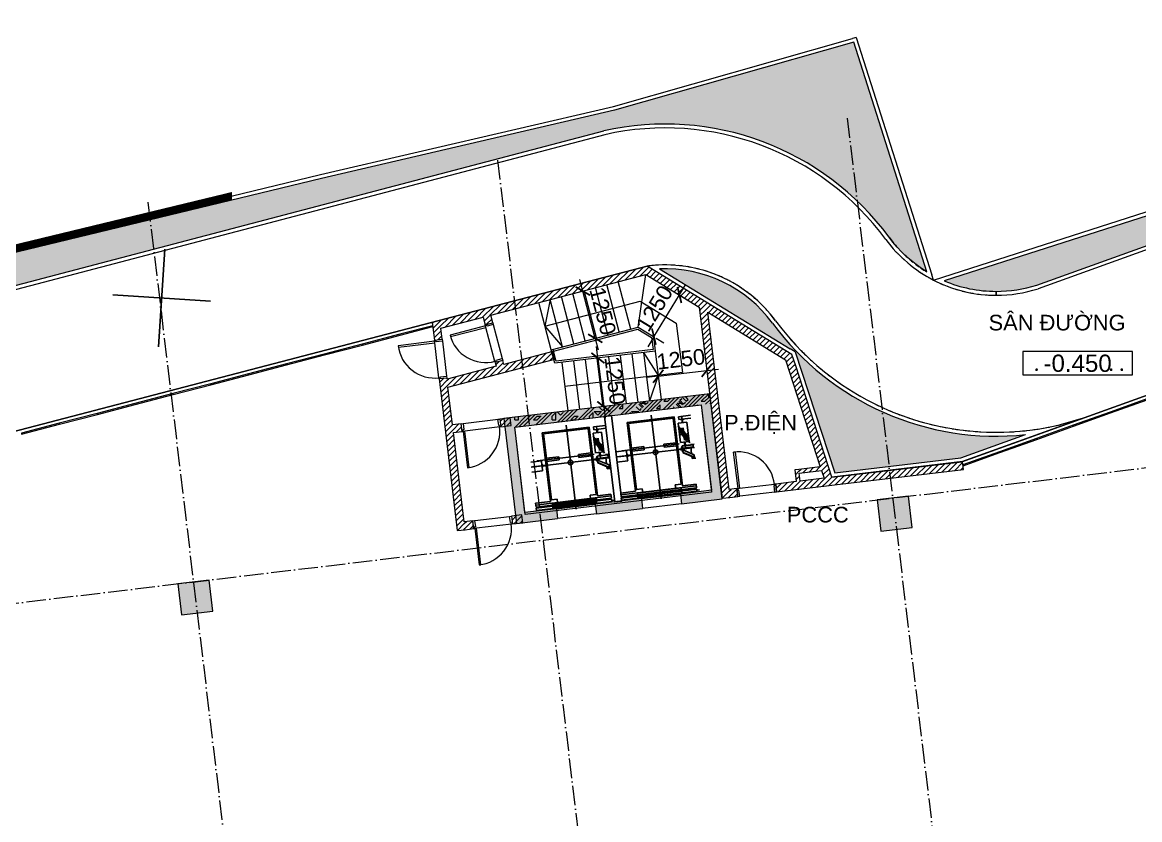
# Model space of a CAD drawing. Header units: millimetres. Extents: x -55734 to 110735, y -16086 to 119028.
# Drawn here: x 53992 to 82547, y 23217 to 43590 of the extents above; entities that cross this region are included whole.
import ezdxf
from ezdxf.enums import TextEntityAlignment as Align
from ezdxf.xclip import XClip

# ---------------------------------------------------------------- set-up
doc = ezdxf.new("R2010")
doc.units = ezdxf.units.MM
doc.header["$XCLIPFRAME"] = 0
doc.linetypes.add('20180221 BF$0$DASHDOT', pattern=[1, 0.5, -0.25, 0, -0.25])
doc.linetypes.add('Grid Line', pattern=[14, 10, -2, 0, -2])
for name, color, linetype in [('20180221 BF$0$10', 1, 'Continuous'), ('20180221 BF$0$luoi', 5, 'Continuous'), ('Core - tb$0$CT3 MBT 11-31$0$Nqh-ME-01', 8, 'Continuous')]:
    doc.layers.add(name, color=color, linetype=linetype)
for name, color, linetype, lineweight in [('20180221 BF$0$setback', 1, 'Continuous', 13), ('A-DETL-GENF', 31, 'Continuous', 5), ('A-FLOR-PATT', 8, 'Continuous', 9), ('CHU', 181, 'Continuous', 5), ('Core - tb$0$A.Wall', 2, 'Continuous', 25), ('CUA', 31, 'Continuous', 9), ('DIM', 1, 'Continuous', 5), ('HATCH', 9, 'Continuous', 9), ('HATCH-TUONG', 152, 'Continuous', 9), ('KI-HIEU-1', 151, 'Continuous', 9), ('KINH', 152, 'Continuous', 5), ('NET CAT', 3, 'Continuous', 5), ('NET THAY 2', 55, 'Continuous', 5), ('NET-CAT', 3, 'Continuous', 9), ('NET-THAY', 2, 'Continuous', 9), ('TRUC', 225, 'Continuous', 5)]:
    doc.layers.add(name, color=color, linetype=linetype, lineweight=lineweight)
doc.styles.add('Arial', font='arial.ttf', dxfattribs={"height": 476.25})
doc.styles.add('Arial_1', font='arial.ttf', dxfattribs={"height": 400})
doc.styles.add('TA1', font='arial.ttf')
doc.dimstyles.new('D_200_KTx2', dxfattribs={"dimtxt": 400, "dimasz": 300, "dimexe": 300, "dimexo": 300, "dimgap": 160, "dimtad": 1, "dimdec": 0, "dimzin": 9, "dimtxsty": 'TA1', "dimblk": 'ARCHTICK', "dimcen": 1, "dimdle": 300, "dimclrd": 256, "dimclre": 256, "dimclrt": 7, "dimadec": 0, "dimazin": 0, "dimtfac": 1, "dimtdec": 0, "dimtix": 1, "dimtmove": 1, "dimatfit": 3, "dimldrblk": 'ARCHTICK', "dimfxl": 1, "dimtolj": 1, "dimtzin": 0, "dimlwd": -1, "dimlwe": -1, "dimarcsym": 0})
pattern_1 = [(45, (0, 0), (-70.71068, 70.71068), [])]

# ---------------------------------------------------------------- blocks, each defined once
blk = doc.blocks.new('Core - tb$0$CT3 MBT 11-31$0$tm')
at = {"layer": 'Core - tb$0$CT3 MBT 11-31$0$Nqh-ME-01'}
for p, q in [((-270, -1751), (-270, -281)), ((-130, -1885), (-130, -115)), ((-130, -459), (-130, -150)), ((-130, -469), (-130, -378)), ((854, -538), (854, -1663)), ((854, -538), (892, -538)), ((892, -538), (892, -1663)), ((939, -538), (939, -1663)), ((939, -538), (976, -538)), ((976, -538), (976, -1663)), ((-1085, -1125), (1073, -1125)), ((854, -1663), (892, -1663)), ((939, -1663), (976, -1663)), ((-855, -1896), (-952, -1896)), ((-896, -1896), (-818, -1896)), ((-265, -2019), (-728, -1777)), ((-348, -1896), (-662, -1896)), ((-500, -1981), (-500, -1810)), ((-292, -1896), (-144, -1896)), ((-204, -1896), (-282, -1896)), ((-130, -2125), (-130, -1731)), ((-130, -1818), (-130, -1731)), ((957, -2055), (957, -2125))]:
    blk.add_line(p, q, dxfattribs=at)
for points in [[(-260, -115), (-260, -390)], [(0, -390), (0, -115)], [(900, -115), (800, -115)], [(800, -494), (800, -115)], [(845, -115), (845, -2055)], [(900, -115), (900, -2055)], [(930, -2055), (930, -115)], [(930, -115), (985, -115)], [(985, -2055), (985, -115)], [(-970, -494), (800, -494)], [(-970, -1706), (-970, -494)], [(-940, -1675), (-940, -525)], [(-940, -525), (760, -525)], [(-310, -525), (-230, -525)], [(-310, -845), (-310, -525)], [(-260, -390), (-230, -390)], [(-30, -390), (-230, -390)], [(-230, -525), (-230, -845)], [(-168, -393), (-93, -393)], [(-168, -399), (-168, -393)], [(-167, -400), (-135, -402)], [(-135, -426), (-135, -455)], [(-135, -455), (-125, -455)], [(-134, -424), (-134, -403)], [(-126, -424), (-126, -403)], [(-125, -402), (-93, -400)], [(-125, -426), (-125, -455)], [(-93, -399), (-93, -393)], [(-30, -390), (0, -390)], [(760, -675), (760, -525)], [(-230, -845), (-310, -845)], [(845, -675), (760, -675)], [(-230, -1355), (-310, -1355)], [(-310, -1355), (-310, -1675)], [(-230, -1675), (-230, -1355)], [(800, -1706), (-970, -1706)], [(760, -1675), (-940, -1675)], [(-310, -1675), (-230, -1675)], [(845, -1525), (760, -1525)], [(760, -1525), (760, -1675)], [(800, -1706), (800, -2055)], [(-963, -2125), (-963, -1816)], [(-963, -1816), (-888, -1816)], [(-888, -2125), (-888, -1816)], [(-885, -1888), (-885, -1853)], [(-882, -1853), (-885, -1853)], [(-885, -1940), (-885, -1904)], [(-882, -1940), (-885, -1940)], [(-882, -1853), (-882, -1888)], [(-882, -1888), (-831, -1888)], [(-882, -1891), (-831, -1891)], [(-882, -1901), (-831, -1901)], [(-831, -1904), (-882, -1904)], [(-882, -1904), (-882, -1940)], [(-828, -1898), (-828, -1894)], [(-825, -1894), (-825, -1898)], [(-800, -2006), (-800, -1786)], [(-800, -1786), (-300, -1786)], [(-623, -1786), (-661, -1858)], [(-661, -1858), (-377, -2006)], [(-339, -1934), (-623, -1786)], [(-377, -2006), (-339, -1934)], [(-300, -1786), (-300, -2006)], [(-275, -1894), (-275, -1898)], [(-272, -1898), (-272, -1894)], [(-218, -1888), (-269, -1888)], [(-218, -1891), (-269, -1891)], [(-218, -1901), (-269, -1901)], [(-269, -1904), (-218, -1904)], [(-218, -1853), (-218, -1888)], [(-218, -1853), (-215, -1853)], [(-218, -1904), (-218, -1940)], [(-218, -1940), (-215, -1940)], [(-215, -1888), (-215, -1853)], [(-215, -1940), (-215, -1904)], [(-212, -2097), (-212, -1820)], [(-212, -1820), (-149, -1820)], [(-206, -2097), (-206, -1820)], [(-200, -1810), (-60, -1810)], [(-200, -1820), (-200, -1810)], [(-175, -1807), (-175, -1800)], [(-174, -1799), (-136, -1796)], [(-175, -1807), (-86, -1807)], [(-149, -2097), (-149, -1820)], [(-149, -1853), (-90, -1853)], [(-138, -1777), (-138, -1745)], [(-138, -1745), (-122, -1745)], [(-137, -1778), (-136, -1778)], [(-135, -1795), (-135, -1779)], [(-125, -1795), (-125, -1779)], [(-124, -1778), (-123, -1778)], [(-86, -1799), (-124, -1796)], [(-122, -1777), (-122, -1745)], [(-109, -1820), (-36, -1820)], [(-109, -1820), (51, -2097)], [(-86, -1807), (-86, -1800)], [(-60, -1820), (-60, -1810)], [(-43, -1820), (117, -2097)], [(-36, -1820), (123, -2097)], [(-300, -2006), (-800, -2006)], [(-222, -2125), (-222, -2032)], [(-222, -2032), (-212, -2032)], [(-149, -2097), (-212, -2097)], [(13, -2032), (-149, -2032)], [(51, -2097), (123, -2097)], [(143, -2032), (86, -2032)], [(143, -2125), (143, -2032)], [(900, -2055), (800, -2055)], [(930, -2055), (985, -2055)]]:
    blk.add_lwpolyline(points, dxfattribs=at)
for points in [[(-168, -399, 0.396325), (-167, -400)], [(-134, -403, 0.396325), (-135, -402)], [(-135, -425, 0.267949), (-134, -424)], [(-135, -425, 0.267949), (-135, -426)], [(-125, -402, 0.396325), (-126, -403)], [(-126, -424, 0.267949), (-126, -425)], [(-125, -426, 0.267949), (-126, -425)], [(-93, -400, 0.396325), (-93, -399)], [(-885, -1888, 0.414214), (-882, -1891)], [(-882, -1901, 0.414214), (-885, -1904)], [(-825, -1894, 0.414214), (-831, -1888)], [(-828, -1894, 0.414214), (-831, -1891)], [(-831, -1901, 0.414214), (-828, -1898)], [(-831, -1904, 0.414214), (-825, -1898)], [(-275, -1894, -0.414214), (-269, -1888)], [(-269, -1904, -0.414214), (-275, -1898)], [(-272, -1894, -0.414214), (-269, -1891)], [(-269, -1901, -0.414214), (-272, -1898)], [(-215, -1888, -0.414214), (-218, -1891)], [(-218, -1901, -0.414214), (-215, -1904)], [(-174, -1799, 0.390876), (-175, -1800)], [(-138, -1777, 0.414214), (-137, -1778)], [(-135, -1779, 0.414214), (-136, -1778)], [(-136, -1796, 0.390876), (-135, -1795)], [(-124, -1778, 0.414214), (-125, -1779)], [(-125, -1795, 0.390876), (-124, -1796)], [(-123, -1778, 0.414214), (-122, -1777)], [(-86, -1800, 0.390876), (-86, -1799)]]:
    blk.add_lwpolyline(points, format="xyb", dxfattribs=at)
for centre, radius in [((-130, -1125), 60), ((-500, -1896), 40)]:
    blk.add_circle(centre, radius, dxfattribs=at)
blk = doc.blocks.new('ALC1807-ASCENT PLAZA-KET CAU 1_rvt-1-MẶT BẰNG TẦNG 1')
at = {"layer": 'NET CAT'}
for points in [[(75935, 30591), (76730, 30686), (76635, 31480), (75840, 31385)], [(58063, 28450), (58857, 28545), (58762, 29339), (57968, 29244)]]:
    blk.add_hatch(color=7, dxfattribs=at).paths.add_polyline_path(points, flags=0)
at = {"layer": 'NET-CAT'}
h = blk.add_hatch(color=256, dxfattribs=at)
h.dxf.hatch_style = 1
h.paths.add_polyline_path([(71559, 34095), (66297, 33465), (66618, 30784), (67670, 30910), (67641, 31158), (66836, 31062), (66575, 33246), (71341, 33817), (71602, 31633), (70808, 31537), (70838, 31289), (71880, 31414)])
h.paths.add_polyline_path([(69815, 31419), (68633, 31277), (68663, 31029), (69845, 31170)], flags=17)
at = {"layer": 'Core - tb$0$A.Wall', "ltscale": 0.5}
blk.add_lwpolyline([(69309, 31358), (69130, 31336), (68868, 33521), (69047, 33542)], close=True, dxfattribs=at)
at = {"layer": 'HATCH'}
for p, q in [((69815, 31419), (70808, 31537)), ((67641, 31158), (68633, 31277)), ((70838, 31289), (69845, 31170)), ((68663, 31029), (67670, 30910))]:
    blk.add_line(p, q, dxfattribs=at)
at = {"layer": 'NET CAT', "color": 90, "lineweight": 13}
for p, q in [((76635, 31480), (75840, 31385)), ((76730, 30686), (76635, 31480)), ((75840, 31385), (75935, 30591)), ((75935, 30591), (76730, 30686)), ((58762, 29339), (57968, 29244)), ((57968, 29244), (58063, 28450)), ((58857, 28545), (58762, 29339)), ((58063, 28450), (58857, 28545))]:
    blk.add_line(p, q, dxfattribs=at)
at = {"layer": 'NET-CAT'}
for p, q in [((71559, 34095), (66297, 33465)), ((71880, 31414), (71559, 34095)), ((66575, 33246), (71341, 33817)), ((71341, 33817), (71602, 31633)), ((66297, 33465), (66618, 30784)), ((66836, 31062), (66575, 33246)), ((69815, 31419), (68633, 31277)), ((69815, 31419), (69845, 31170)), ((71602, 31633), (70808, 31537)), ((70808, 31537), (70838, 31289)), ((70838, 31289), (71880, 31414)), ((67641, 31158), (66836, 31062)), ((67641, 31158), (67670, 30910)), ((68633, 31277), (68663, 31029)), ((68663, 31029), (69845, 31170)), ((66618, 30784), (67670, 30910))]:
    blk.add_line(p, q, dxfattribs=at)
at = {"layer": 'NET-THAY', "color": 50}
for p, q in [((47173, 31408), (69961, 37362)), ((77999, 32363), (85048, 34896)), ((74683, 31965), (77999, 32363))]:
    blk.add_line(p, q, dxfattribs=at)
at = {"layer": 'Core - tb$0$CT3 MBT 11-31$0$Nqh-ME-01', "extrusion": (0, 0, -1), "zscale": -1, "rotation": 263.1693507407662}
for p in [(-66900, 32082), (-69075, 32342)]:
    blk.add_blockref('Core - tb$0$CT3 MBT 11-31$0$tm', p, dxfattribs=at)
blk = doc.blocks.new('THANG  BO 1 - THANG  BO 1-370051-MẶT BẰNG TẦNG 1')
at = {"layer": 'A-DETL-GENF'}
for p, q in [((46741, 19013), (46939, 20357)), ((45968, 18816), (45651, 20025)), ((46258, 18892), (45942, 20101)), ((46554, 18964), (46232, 20177)), ((44490, 19721), (44358, 19041)), ((44808, 18507), (44490, 19721)), ((45097, 18588), (44781, 19797)), ((45387, 18664), (45071, 19873)), ((45678, 18740), (45361, 19949)), ((44518, 18431), (44200, 19645)), ((44358, 19041), (46788, 19676)), ((46788, 19676), (47714, 19111)), ((44358, 19041), (44808, 18507)), ((44518, 18431), (46741, 19013)), ((44579, 18395), (46733, 18959)), ((46733, 18959), (47084, 18745)), ((46741, 19013), (47131, 18775)), ((47714, 19111), (47871, 17851)), ((47084, 18745), (47121, 18441)), ((47131, 18775), (47176, 18397)), ((44607, 18089), (44518, 18431)), ((44645, 18144), (44566, 18444)), ((47176, 18397), (44607, 18089)), ((47121, 18441), (44645, 18144)), ((46283, 18290), (46431, 17049)), ((46580, 18326), (46729, 17085)), ((46878, 18361), (47251, 17777)), ((46878, 18361), (47027, 17120)), ((47176, 18397), (47325, 17156)), ((44793, 18111), (44942, 16870)), ((45091, 18147), (45240, 16906)), ((45389, 18183), (45538, 16942)), ((45687, 18218), (45836, 16977)), ((45985, 18254), (46134, 17013)), ((47871, 17851), (44868, 17491)), ((47251, 17777), (47027, 17120))]:
    blk.add_line(p, q, dxfattribs=at)
blk = doc.blocks.new('_ARCHTICK')
at = {"color": 0, "linetype": 'ByBlock', "const_width": 0.15}
blk.add_lwpolyline([(-0.5, -0.5), (0.5, 0.5)], dxfattribs=at)
blk = doc.blocks.new('*D135')
at = {"layer": 'Defpoints', "color": 0, "transparency": 16777216}
for p in [(68316, 36724), (68316, 36724), (68633, 35515)]:
    blk.add_point(p, dxfattribs=at)
at = {"layer": 'DIM', "transparency": 16777216}
for p, q in [((68316, 36724), (68240, 37015)), ((68633, 35515), (68316, 36724)), ((68633, 35515), (68709, 35225))]:
    blk.add_line(p, q, dxfattribs=at)
at = {"layer": 'DIM', "transparency": 16777216, "xscale": 300, "yscale": 300, "zscale": 300}
for p, rotation in [((68316, 36724), 284.6628127972338), ((68633, 35515), 104.6628127972337)]:
    blk.add_blockref('_ARCHTICK', p, dxfattribs=dict(at, rotation=rotation))
at = {"layer": 'DIM', "color": 7, "transparency": 16777216, "insert": (68827, 36212), "char_height": 400, "attachment_point": 5, "rotation": 284.6628, "style": 'TA1'}
blk.add_mtext('\\A1;1250', dxfattribs=at)
blk = doc.blocks.new('*D136')
at = {"layer": 'Defpoints', "color": 0, "transparency": 16777216}
for p in [(68702, 35012), (68851, 33771), (68851, 33771)]:
    blk.add_point(p, dxfattribs=at)
at = {"layer": 'DIM', "transparency": 16777216}
for p, q in [((68702, 35012), (68666, 35310)), ((68702, 35012), (68851, 33771)), ((68851, 33771), (68887, 33473))]:
    blk.add_line(p, q, dxfattribs=at)
at = {"layer": 'DIM', "transparency": 16777216, "xscale": 300, "yscale": 300, "zscale": 300}
for p, rotation in [((68702, 35012), 276.8424161083585), ((68851, 33771), 96.84241610835856)]:
    blk.add_blockref('_ARCHTICK', p, dxfattribs=dict(at, rotation=rotation))
at = {"layer": 'DIM', "color": 7, "transparency": 16777216, "insert": (69138, 34435), "char_height": 400, "attachment_point": 5, "rotation": 276.8424, "style": 'TA1'}
blk.add_mtext('\\A1;1250', dxfattribs=at)
blk = doc.blocks.new('*D137')
at = {"layer": 'Defpoints', "color": 0, "transparency": 16777216}
for p in [(70585, 36746), (70785, 36624), (69933, 35680)]:
    blk.add_point(p, dxfattribs=at)
at = {"layer": 'DIM', "transparency": 16777216}
for p, q in [((70785, 36624), (70941, 36880)), ((70133, 35558), (70785, 36624)), ((70841, 36590), (71041, 36468)), ((70133, 35558), (69976, 35302)), ((70189, 35523), (70389, 35401))]:
    blk.add_line(p, q, dxfattribs=at)
at = {"layer": 'DIM', "transparency": 16777216, "xscale": 300, "yscale": 300, "zscale": 300}
for p, rotation in [((70785, 36624), 238.5692311629327), ((70133, 35558), 58.56923116293272)]:
    blk.add_blockref('_ARCHTICK', p, dxfattribs=dict(at, rotation=rotation))
at = {"layer": 'DIM', "color": 7, "transparency": 16777216, "insert": (70148, 36281), "char_height": 400, "attachment_point": 5, "rotation": 58.5692, "style": 'TA1'}
blk.add_mtext('\\A1;1250', dxfattribs=at)
blk = doc.blocks.new('*D138')
at = {"layer": 'Defpoints', "color": 0, "transparency": 16777216}
for p in [(71485, 34696), (71485, 34696), (70244, 34547)]:
    blk.add_point(p, dxfattribs=at)
at = {"layer": 'DIM', "transparency": 16777216}
for p, q in [((70244, 34547), (71485, 34696)), ((71485, 34696), (71783, 34731)), ((70244, 34547), (69946, 34511))]:
    blk.add_line(p, q, dxfattribs=at)
at = {"layer": 'DIM', "transparency": 16777216, "xscale": 300, "yscale": 300, "zscale": 300}
for p, rotation in [((71485, 34696), 186.8306492592339), ((70244, 34547), 6.830649259233876)]:
    blk.add_blockref('_ARCHTICK', p, dxfattribs=dict(at, rotation=rotation))
at = {"layer": 'DIM', "color": 7, "transparency": 16777216, "insert": (70821, 34983), "char_height": 400, "attachment_point": 5, "rotation": 6.8306, "style": 'TA1'}
blk.add_mtext('\\A1;1250', dxfattribs=at)
blk = doc.blocks.new('*U147')
at = {"color": 7, "ltscale": 30, "true_color": 0xffffff, "insert": (520, 350), "char_height": 200, "attachment_point": 5, "bg_fill": 3, "box_fill_scale": 1.25, "bg_fill_color": 256, "bg_fill_true_color": 13158600, "bg_fill_transparency": 0}
blk.add_mtext('\\A1;.      ..', dxfattribs=at)
blk.add_lwpolyline([(-200, 200), (1200, 200), (1200, 500), (-200, 500)], close=True)
at = {"color": 7, "style": 'Arial'}
blk.add_attdef('±0.000', text='', height=220, dxfattribs=at).set_placement((500, 350), align=Align.MIDDLE)
blk = doc.blocks.new('System Panel - Glazed-394770-MẶT BẰNG TẦNG 1')
at = {"layer": 'KINH', "lineweight": 9}
for p, q in [((500, 13), (-500, 13)), ((-500, 13), (-500, -13)), ((500, -13), (500, 13)), ((-500, -13), (500, -13))]:
    blk.add_line(p, q, dxfattribs=at)
blk = doc.blocks.new('System Panel - Glazed-633009-MẶT BẰNG TẦNG 1')
at = {"layer": 'KINH', "lineweight": 9}
for p, q in [((432, 13), (-432, 13)), ((-432, 13), (-432, -13)), ((432, -13), (432, 13)), ((-432, -13), (432, -13))]:
    blk.add_line(p, q, dxfattribs=at)
blk = doc.blocks.new('CUA 1 CANH MO - 2 - Type 1000-536230-MẶT BẰNG TẦNG 1')
at = {"layer": 'CUA', "lineweight": 5}
for p, q in [((-399, -102), (-399, 98)), ((-399, 98), (-349, 98)), ((-349, 98), (-349, -61)), ((551, 98), (601, 98)), ((551, -61), (551, 98)), ((601, 98), (601, -102)), ((-369, -102), (-399, -102)), ((-369, -61), (-369, -102)), ((-349, -61), (-369, -61)), ((571, -61), (551, -61)), ((571, -102), (571, -61)), ((601, -102), (571, -102))]:
    blk.add_line(p, q, dxfattribs=at)
at = {"layer": 'CUA'}
for p, q in [((-328, -102), (-368, -102)), ((-368, -102), (-368, -1040)), ((-328, -1040), (-328, -102)), ((-368, -1040), (-328, -1040))]:
    blk.add_line(p, q, dxfattribs=at)
at = {"layer": 'CUA', "lineweight": 5}
blk.add_arc((-368, -102), 938, 270, 0.5, dxfattribs=at)
blk = doc.blocks.new('CUA 1 CANH MO - 2 - Type 1000-536410-MẶT BẰNG TẦNG 1')
at = {"layer": 'CUA', "lineweight": 5}
for p, q in [((-399, -102), (-399, 98)), ((-399, 98), (-349, 98)), ((-349, 98), (-349, -61)), ((551, 98), (601, 98)), ((551, -61), (551, 98)), ((601, 98), (601, -102)), ((-369, -102), (-399, -102)), ((-369, -61), (-369, -102)), ((-349, -61), (-369, -61)), ((571, -61), (551, -61)), ((571, -102), (571, -61)), ((601, -102), (571, -102))]:
    blk.add_line(p, q, dxfattribs=at)
at = {"layer": 'CUA'}
for p, q in [((-328, -102), (-368, -102)), ((-368, -102), (-368, -1040)), ((-328, -1040), (-328, -102)), ((-368, -1040), (-328, -1040))]:
    blk.add_line(p, q, dxfattribs=at)
at = {"layer": 'CUA', "lineweight": 5}
blk.add_arc((-368, -102), 938, 270, 0.5, dxfattribs=at)
blk = doc.blocks.new('CUA 1 CANH MO - 2 - Type 1000-546625-MẶT BẰNG TẦNG 1')
at = {"layer": 'CUA'}
for p, q in [((-368, 1040), (-328, 1040)), ((-368, 102), (-368, 1040)), ((-328, 1040), (-328, 102)), ((-328, 102), (-368, 102))]:
    blk.add_line(p, q, dxfattribs=at)
at = {"layer": 'CUA', "lineweight": 5}
for p, q in [((-369, 102), (-399, 102)), ((-399, 102), (-399, -98)), ((-369, 61), (-369, 102)), ((-349, 61), (-369, 61)), ((-349, -98), (-349, 61)), ((571, 61), (551, 61)), ((551, 61), (551, -98)), ((601, 102), (571, 102)), ((571, 102), (571, 61)), ((601, -98), (601, 102)), ((-399, -98), (-349, -98)), ((551, -98), (601, -98))]:
    blk.add_line(p, q, dxfattribs=at)
blk.add_arc((-368, 102), 938, 359.5, 90, dxfattribs=at)
blk = doc.blocks.new('A$C1F0A2BF7')
at = {"layer": '20180221 BF$0$10', "color": 1, "linetype": 'Continuous'}
blk.add_line((117345, 73192, 0), (100731, 69175, 0), dxfattribs=at)
at = {"layer": '20180221 BF$0$10', "color": 1}
blk.add_line((117345, 73192, 0), (100731, 69175, 0), dxfattribs=at)
at = {"layer": '20180221 BF$0$luoi', "color": 7, "linetype": 'Continuous'}
for p, q in [((113202, 68790, 0), (113363, 71285, 0)), ((114530, 69957, 0), (112035, 70118, 0))]:
    blk.add_line(p, q, dxfattribs=at)
at = {"layer": '20180221 BF$0$setback', "color": 1, "linetype": '20180221 BF$0$DASHDOT', "ltscale": 200, "const_width": 200, "elevation": 0}
blk.add_lwpolyline([(167566, 71278), (163334, 80229), (152339, 76699), (133013, 70495), (131039, 76696), (124833, 74932), (117345, 73192), (100731, 69175)], dxfattribs=at)

msp = doc.modelspace()

# ---------------------------------------------------------------- hatches: boundary and pattern name
at = {"layer": 'A-FLOR-PATT', "lineweight": 5}
h = msp.add_hatch(dxfattribs=at)
h.set_pattern_fill('FP_20', color=256, style=0, pattern_type=2)
h.set_pattern_definition([(115.017, (-1303462.88, -2380275.65), (-119.3544287, 43.4013592), [23.812, -155.793]), (70.017, (-1303462.88, -2380275.65), (-119.3538455, 43.401147), [23.813, -103.188]), (160.017, (-1303462.88, -2380275.65), (-43.401147, -119.3538455), [23.813, -103.188])])
h.paths.add_polyline_path([(78879.1, 36716), (79060.3, 36721.1), (79240.9, 36735.7), (79420.6, 36760), (79577.1, 36788.6), (79577.1, 36788.6), (79775.1, 36836.9), (79949, 36889.8), (96970, 43004.4), (96912.6, 43200.7), (77552.6, 36985.5), (77761.5, 36905.7), (77942.7, 36848.2), (78126.7, 36800.9), (78312.9, 36763.9), (78500.7, 36737.4), (78717.7, 36720.7), (78879.1, 36716)], flags=0)
h = msp.add_hatch(dxfattribs=at)
h.set_pattern_fill('FP_21', color=256, style=0, pattern_type=2)
h.set_pattern_definition([(111.942, (-1457386.195, -2305753.585), (-116.8543947, 49.741412), [23.812, -155.793]), (66.942, (-1457386.2, -2305753.58), (-116.853824, 49.741169), [23.813, -103.188]), (156.942, (-1457386.2, -2305753.58), (-49.741169, -116.853824), [23.813, -103.188])])
h.paths.add_polyline_path([(46954.4, 35180.2), (47071.7, 35182.1), (47251.9, 35192.4), (47450.9, 35215.4), (47638.5, 35247.8), (47849.4, 35297.3), (68877.5, 40821.5), (69161.3, 40878.8), (69447.3, 40924.5), (69734.9, 40958.5), (70023.7, 40980.8), (70313.3, 40991.2), (70604.2, 40989.8), (70897.8, 40976.2), (71190.5, 40950.5), (71482, 40912.7), (71771.6, 40862.8), (72059, 40801), (72343.5, 40727.4), (72656.7, 40630.8), (72902.2, 40545.1), (73175.4, 40436.8), (73443.9, 40317.2), (73707.2, 40186.7), (73964.9, 40045.4), (74216.5, 39893.5), (74461.7, 39731.3), (74699.9, 39559.2), (74930.7, 39377.3), (75153.9, 39186), (75368.9, 38985.7), (75575.5, 38776.6), (75776, 38555.9), (75961.8, 38333.7), (76250.1, 37960.6), (76372.8, 37819.6), (76490.4, 37697.6), (76609.7, 37585.8), (76675.6, 37527.8), (76814.3, 37415.5), (76978.7, 37297.7), (77107.2, 37214.3), (75239.5, 43080.6), (69098.9, 41337.3), (61611, 39596.6), (45248.7, 35640.9), (45422.8, 35546.5), (45607, 35460.3), (45797.4, 35384.7), (45974.1, 35325.8), (46165.6, 35273.9), (46321.4, 35240.9), (46393.3, 35227.8), (46513, 35210), (46597.3, 35199.7), (46711.2, 35189.6), (46842.4, 35181.8), (46915.4, 35180.8)], flags=0)
h = msp.add_hatch(dxfattribs=at)
h.set_pattern_fill('FP_19', color=256, style=0, pattern_type=2)
h.set_pattern_definition([(65.794, (-2666125.56, -492901.72), (-45.0863716, 118.728163), [23.812, -155.793]), (20.794, (-2666125.56, -492901.72), (-45.0861513, 118.727583), [23.813, -103.188]), (110.794, (-2666125.56, -492901.72), (-118.727583, -45.0861513), [23.813, -103.188])])
h.paths.add_polyline_path([(74752.4, 32074.8), (77973.9, 32460.6), (79630.9, 33055.9), (79335.9, 33030.7), (79040.2, 33017.9), (78744.2, 33017.3), (78448.4, 33029.1), (78131.5, 33055.9), (77859.6, 33089.6), (77567.6, 33138.2), (77277.9, 33199), (76990.9, 33271.7), (76707.3, 33356.4), (76427.4, 33452.8), (76151.8, 33560.8), (75880.9, 33680.2), (75615.2, 33810.7), (75355.2, 33952.3), (75101.4, 34104.5), (74838.9, 34278.2), (74613.8, 34440.1), (74380.9, 34622.8), (74155.8, 34815.1), (73938.9, 35016.6), (73711.6, 35247.9), (73531.4, 35445.8), (73341.3, 35672.8), (73040.2, 36062), (72910.8, 36209.3), (72773, 36348.9), (72627.5, 36480.3), (72474.6, 36603.1), (72314.9, 36716.9), (72148.3, 36821.6), (71962.3, 36923.1), (71770.7, 37012.6), (71618.8, 37074.8), (71433.3, 37138.4), (71244.5, 37191.3), (71053, 37233.2), (70859.3, 37264), (70664.2, 37283.6), (70468.3, 37291.8), (70272.2, 37288.8), (73743.8, 35167.7), (74746, 32094.4)], flags=0)
at = {"layer": 'HATCH-TUONG', "lineweight": 5}
h = msp.add_hatch(dxfattribs=at)
h.set_pattern_fill('FP_2', color=256, style=0, pattern_type=2)
h.set_pattern_definition(pattern_1)
h.paths.add_polyline_path([(64688.9, 35775.3), (70198.3, 37216.8), (69961.4, 37361.5), (64664.9, 35975.7)], flags=0)
h = msp.add_hatch(dxfattribs=at)
h.set_pattern_fill('FP_2', color=256, style=0, pattern_type=2)
h.set_pattern_definition(pattern_1)
h.paths.add_polyline_path([(73755.7, 34808.9), (73660.2, 35101.6), (70198.3, 37216.8), (69929.7, 37146.5), (73492.9, 34969.4)], flags=0)
h = msp.add_hatch(dxfattribs=at)
h.set_pattern_fill('FP_2', color=256, style=0, pattern_type=2)
h.set_pattern_definition(pattern_1)
h.paths.add_polyline_path([(71878.5, 31428.4), (72077.1, 31452.1), (71510.7, 36180.5), (71293.4, 36313.3), (71601.3, 33742.5)], flags=0)
h = msp.add_hatch(dxfattribs=at)
h.set_pattern_fill('FP_2', color=256, style=0, pattern_type=2)
h.set_pattern_definition(pattern_1)
h.paths.add_polyline_path([(66100, 34800.7), (66293.5, 34851.3), (66268.2, 34948.1), (66074.7, 34897.5)], flags=0)
h.paths.add_polyline_path([(65821.6, 35864.9), (66015.1, 35915.5), (65964.4, 36109), (65770.9, 36058.4)], flags=0)
h = msp.add_hatch(dxfattribs=at)
h.set_pattern_fill('FP_2', color=256, style=0, pattern_type=2)
h.set_pattern_definition(pattern_1)
h.paths.add_polyline_path([(65107, 30602.8), (65305.6, 30626.6), (64841.5, 34501), (64642.9, 34477.2), (64730.9, 33742.5)], flags=0)
h.paths.add_polyline_path([(64524, 35470.1), (64722.6, 35493.9), (64664.9, 35975.7), (64469.6, 35924.6)], flags=0)
h = msp.add_hatch(dxfattribs=at)
h.set_pattern_fill('FP_2', color=256, style=0, pattern_type=2)
h.set_pattern_definition(pattern_1)
h.paths.add_polyline_path([(64869, 34271.9), (67601.8, 34986.9), (67551.2, 35180.4), (64844.9, 34472.3)], flags=0)
h = msp.add_hatch(dxfattribs=at)
h.set_pattern_fill('FP_2', color=256, style=0, pattern_type=2)
h.set_pattern_definition(pattern_1)
h.paths.add_polyline_path([(74543.6, 31747.6), (74746, 31771.8), (73755.7, 34808.9), (73492.9, 34969.4), (74520.9, 31817.2)], flags=0)
h = msp.add_hatch(dxfattribs=at)
h.set_pattern_fill('FP_1', color=256, style=0, pattern_type=2)
h.set_pattern_definition([(45, (95.25, 0), (-476.2456, 476.2456), []), (45, (190.5, 0), (-476.2456, 476.2456), []), (45, (0, 0), (-476.2456, 476.2456), []), (45, (476.25, 0), (-476.2456, 476.2456), []), (45, (571.5, 0), (-476.2456, 476.2456), []), (0, (381, 95.25), (0, 952.5), [95.25, -857.25]), (0, (476.25, 190.5), (0, 952.5), [95.25, -857.25]), (45, (381, 95.25), (0, 952.491), [134.683, -1212.342]), (45, (476.25, 95.25), (0, 952.491), [134.683, -1212.342]), (0, (381, 95.25), (0, 952.5), [95.25, -857.25]), (90, (-95.25, 95.25), (-952.5, 6e-14), [95.25, -857.25]), (90, (0, 95.25), (-952.5, 6e-14), [190.5, -762]), (45, (-95.25, 190.5), (0, 952.491), [134.683, -1212.342]), (90, (762, 381), (-952.5, 6e-14), [95.25, -857.25]), (0, (666.75, 381), (0, 952.5), [95.25, -857.25]), (45, (666.75, 381), (0, 952.491), [134.683, -1212.342]), (0, (857.25, 95.25), (0, 952.5), [95.25, -857.25]), (0, (857.25, 571.5), (0, 952.5), [95.25, -857.25]), (90, (1047.75, 666.75), (-952.5, 6e-14), [95.25, -857.25]), (45, (857.25, 571.5), (0, 952.491), [269.367, -1077.658]), (45, (952.5, 571.5), (0, 952.491), [134.683, -1212.342]), (45, (1143, 762), (0, 952.491), [134.683, -1212.342]), (0, (1143, 857.25), (0, 952.5), [95.25, -857.25]), (90, (1143, 762), (-952.5, 6e-14), [95.25, -857.25]), (0, (476.25, 762), (0, 952.5), [95.25, -857.25]), (0, (666.75, 857.25), (0, 952.5), [95.25, -857.25]), (90, (571.5, 762), (-952.5, 6e-14), [95.25, -857.25]), (90, (666.75, 762), (-952.5, 6e-14), [95.25, -857.25]), (45, (476.25, 762), (0, 952.491), [134.683, -1212.342]), (45, (666.75, 762), (0, 952.491), [134.683, -1212.342]), (135, (119, 214.8), (-952.491, 6e-14), [134.683, -1212.342]), (135, (238.1, 333.4), (-952.491, 6e-14), [134.683, -1212.342]), (135, (309.56, 404.8), (-952.491, 6e-14), [134.683, -1212.342]), (135, (333.4, 428.6), (-952.491, 6e-14), [134.683, -1212.342]), (135, (381, 476.25), (-952.491, 6e-14), [134.683, -1212.342]), (135, (404.8, 500.06), (-952.491, 6e-14), [134.683, -1212.342]), (135, (476.25, 571.5), (-952.491, 6e-14), [134.683, -1212.342]), (135, (523.9, 619.1), (-952.491, 6e-14), [134.683, -1212.342]), (45, (119, 214.8), (0, 952.491), [95.25, -1251.775]), (45, (238.1, 333.4), (0, 952.491), [67.361, -1279.665]), (45, (404.8, 500.06), (0, 952.491), [67.361, -1279.665]), (45, (309.56, 595.3), (0, 952.491), [67.361, -1279.665]), (45, (476.25, 571.5), (0, 952.491), [67.361, -1279.665]), (45, (381, 666.75), (0, 952.491), [67.361, -1279.665]), (0, (24.2, 309.5), (0, 952.5), [190.043, -762.457]), (0, (238.1, 523.9), (0, 952.5), [95.25, -857.25])])
h.paths.add_polyline_path([(66574.7, 33246.1), (71588.8, 33846.8), (71559.1, 34095), (66544.9, 33494.4)], flags=0)
h = msp.add_hatch(dxfattribs=at)
h.set_pattern_fill('FP_2', color=256, style=0, pattern_type=2)
h.set_pattern_definition(pattern_1)
h.paths.add_polyline_path([(65008.3, 33108.9), (65228.5, 33135.2), (65204.7, 33333.8), (64984.5, 33307.4)], flags=0)
h.paths.add_polyline_path([(66221.4, 33254.2), (66484.5, 33285.7), (66460.7, 33484.3), (66197.6, 33452.8)], flags=0)
h = msp.add_hatch(dxfattribs=at)
h.set_pattern_fill('FP_2', color=256, style=0, pattern_type=2)
h.set_pattern_definition(pattern_1)
h.paths.add_polyline_path([(74746, 31771.8), (78043.4, 32166.8), (78019.6, 32365.4), (74682.8, 31965.7), (74731.3, 31817.2)], flags=0)
h = msp.add_hatch(dxfattribs=at)
h.set_pattern_fill('FP_2', color=256, style=0, pattern_type=2)
h.set_pattern_definition(pattern_1)
h.paths.add_polyline_path([(73769.4, 31856.3), (73868.7, 31868.2), (73833, 32166.1), (73733.8, 32154.2)], flags=0)
h = msp.add_hatch(dxfattribs=at)
h.set_pattern_fill('FP_2', color=256, style=0, pattern_type=2)
h.set_pattern_definition(pattern_1)
h.paths.add_polyline_path([(73844.9, 32066.8), (74417.1, 32135.3), (74385.5, 32232.2), (73833, 32166.1)], flags=0)
h = msp.add_hatch(dxfattribs=at)
h.set_pattern_fill('FP_2', color=256, style=0, pattern_type=2)
h.set_pattern_definition(pattern_1)
h.paths.add_polyline_path([(72077.1, 31452.1), (72275.7, 31475.9), (72251.9, 31674.5), (72053.3, 31650.7)], flags=0)
h.paths.add_polyline_path([(73268.6, 31594.9), (74543.6, 31747.6), (74480.4, 31941.4), (73244.8, 31793.4)], flags=0)
h = msp.add_hatch(dxfattribs=at)
h.set_pattern_fill('FP_2', color=256, style=0, pattern_type=2)
h.set_pattern_definition(pattern_1)
h.paths.add_polyline_path([(65305.6, 30626.6), (65526.1, 30653), (65502.4, 30851.6), (65281.8, 30825.2)], flags=0)
h.paths.add_polyline_path([(66519, 30772), (66782.4, 30803.5), (66758.6, 31002.1), (66495.3, 30970.5)], flags=0)

# ---------------------------------------------------------------- linework, layer by layer
at = {"layer": 'NET-CAT', "lineweight": 15}
for p, q in [((69961.4, 37361.5), (64664.9, 35975.7)), ((65964.4, 36109), (69929.7, 37146.5)), ((69929.7, 37146.5), (71293.4, 36313.3)), ((70198.3, 37216.8), (69961.4, 37361.5)), ((73660.2, 35101.6), (70198.3, 37216.8)), ((71293.4, 36313.3), (71878.5, 31428.4)), ((64688.9, 35775.3), (65770.9, 36058.4)), ((65770.9, 36058.4), (65821.6, 35864.9)), ((66015.1, 35915.5), (65964.4, 36109)), ((72053.3, 31650.7), (71510.7, 36180.5)), ((71510.7, 36180.5), (73492.9, 34969.4)), ((64664.9, 35975.7), (64469.6, 35924.6)), ((64469.6, 35924.6), (64524, 35470.1)), ((64722.6, 35493.9), (64688.9, 35775.3)), ((65821.6, 35864.9), (66015.1, 35915.5)), ((64524, 35470.1), (64722.6, 35493.9)), ((67551.2, 35180.4), (66293.5, 34851.3)), ((67601.8, 34986.9), (67551.2, 35180.4)), ((64869, 34271.9), (67601.8, 34986.9)), ((66268.2, 34948.1), (66074.7, 34897.5)), ((66074.7, 34897.5), (66100, 34800.7)), ((66293.5, 34851.3), (66268.2, 34948.1)), ((73492.9, 34969.4), (74385.5, 32232.2)), ((73755.7, 34808.9), (73660.2, 35101.6)), ((66100, 34800.7), (64844.9, 34472.3)), ((74682.8, 31965.7), (73755.7, 34808.9)), ((64841.5, 34501), (64642.9, 34477.2)), ((64642.9, 34477.2), (65107, 30602.8)), ((64844.9, 34472.3), (64841.5, 34501)), ((64984.5, 33307.4), (64869, 34271.9)), ((66460.7, 33484.3), (66197.6, 33452.8)), ((66197.6, 33452.8), (66221.4, 33254.2)), ((66484.5, 33285.7), (66460.7, 33484.3)), ((65204.7, 33333.8), (64984.5, 33307.4)), ((65008.3, 33108.9), (65228.5, 33135.2)), ((65228.5, 33135.2), (65204.7, 33333.8)), ((66221.4, 33254.2), (66484.5, 33285.7)), ((65281.8, 30825.2), (65008.3, 33108.9)), ((78019.6, 32365.4), (74682.8, 31965.7)), ((78043.4, 32166.8), (78019.6, 32365.4)), ((73833, 32166.1), (73733.8, 32154.2)), ((73733.8, 32154.2), (73769.4, 31856.3)), ((74385.5, 32232.2), (73833, 32166.1)), ((73844.9, 32066.8), (74417.1, 32135.3)), ((73868.7, 31868.2), (73844.9, 32066.8)), ((74417.1, 32135.3), (74480.4, 31941.4)), ((74746, 31771.8), (78043.4, 32166.8)), ((73769.4, 31856.3), (73244.8, 31793.4)), ((73244.8, 31793.4), (73268.6, 31594.9)), ((73268.6, 31594.9), (74543.6, 31747.6)), ((74480.4, 31941.4), (73868.7, 31868.2)), ((74543.6, 31747.6), (74746, 31771.8)), ((71878.5, 31428.4), (72077.1, 31452.1)), ((72251.9, 31674.5), (72053.3, 31650.7)), ((72077.1, 31452.1), (72275.7, 31475.9)), ((72275.7, 31475.9), (72251.9, 31674.5)), ((65502.4, 30851.6), (65281.8, 30825.2)), ((65526.1, 30653), (65502.4, 30851.6)), ((66758.6, 31002.1), (66495.3, 30970.5)), ((66495.3, 30970.5), (66519, 30772)), ((66782.4, 30803.5), (66758.6, 31002.1)), ((65107, 30602.8), (65305.6, 30626.6)), ((65305.6, 30626.6), (65526.1, 30653)), ((66519, 30772), (66782.4, 30803.5))]:
    msp.add_line(p, q, dxfattribs=at)
at = {"layer": 'NET-CAT'}
for p, q in [((71559.1, 34095), (66296.7, 33464.6)), ((66574.7, 33246.1), (71340.6, 33817)), ((71340.6, 33817), (71608.2, 31583)), ((66842.3, 31012.1), (66574.7, 33246.1)), ((71608.2, 31583), (66842.3, 31012.1))]:
    msp.add_line(p, q, dxfattribs=at)
at = {"layer": 'NET-THAY'}
for p, q in [((69098.9, 41440), (75209.2, 43175.9)), ((75305.4, 43203.2), (75209.2, 43175.9)), ((75305.4, 43203.2), (77236, 37139.5)), ((77279.6, 37002.9), (96884.5, 43296.7)), ((96912.6, 43200.7), (77552.6, 36985.5)), ((75239.5, 43080.6), (69123.9, 41343.1)), ((77107.3, 37214.3), (75239.5, 43080.6)), ((79916.8, 36878.3), (96970, 43004.4)), ((97092.4, 42942.2), (79949, 36783.5)), ((61611, 39699.5), (69098.9, 41440)), ((69123.9, 41343.1), (61634, 39602.2)), ((47824, 35290.6), (68853.7, 40816.6)), ((68877.5, 40719.5), (47849.4, 35193.9)), ((45128, 35714.7), (61611, 39699.5)), ((61634, 39602.2), (45248.7, 35641)), ((69961.3, 37361.6), (47173, 31407.5)), ((70272.2, 37288.8), (73612.5, 35247.9)), ((77279.5, 37003), (77236, 37139.5)), ((78879.1, 36716), (78879.2, 36616)), ((78879.2, 36616), (78879.2, 36716)), ((66067.1, 34926.5), (65839.5, 35796.2)), ((66027.7, 35867.2), (66255.5, 34996.5)), ((64728.5, 35444.2), (64835.6, 34550.6)), ((64639.4, 34507), (64532.4, 35399.6)), ((73743.8, 35167.7), (73612.5, 35247.9)), ((73743.8, 35167.7), (74752.4, 32074.8)), ((85048, 34895.9), (77998.5, 32363.2)), ((65254.4, 33339.8), (66148, 33446.8)), ((81107, 33480), (77997.1, 32362.7)), ((81107, 33480), (80513.3, 33309.4)), ((66191.6, 33250.6), (65299, 33143.7)), ((77973.9, 32460.6), (79630.9, 33055.9)), ((74752.4, 32074.8), (77973.9, 32460.6)), ((77998.5, 32363.2), (76357.6, 32166.3)), ((72322.4, 31683), (73215, 31789.9)), ((73218.9, 31588.9), (72325.3, 31481.9)), ((65552, 30857.5), (66445.6, 30964.6)), ((66489.3, 30768.4), (65596.6, 30661.5))]:
    msp.add_line(p, q, dxfattribs=at)
at = {"layer": 'NET-THAY', "flags": 128}
msp.add_lwpolyline([(77107.2, 37214.3), (76968.6, 37303.6), (76834.5, 37399.6), (76705.1, 37501.9), (76580.9, 37610.4), (76462.1, 37724.8), (76349, 37844.9), (76241.8, 37970.3), (76140.9, 38100.7)], dxfattribs=at)
at = {"layer": 'NET-THAY'}
for centre, radius, start, end in [((70422.6, 33892.1), 7100, 36.35249, 102.76624), ((70422.6, 33892.1), 7000, 36.35249, 102.75231), ((78879.2, 40116), 3500, 216.35249, 242.80246), ((78879.2, 40116), 3400, 216.35249, 219.34604), ((78879.2, 40116), 3500, 219.70546, 220.79198), ((78879.2, 40116), 3400, 220.3236, 222.34513), ((78879.2, 40116), 3500, 223.05843, 224.34357), ((78879.2, 40116), 3400, 223.50053, 225.35351), ((78879.2, 40116), 3500, 226.34179, 227.76831), ((78879.2, 40116), 3400, 226.56396, 228.37909), ((78879.2, 40116), 3500, 229.67157, 231.15078), ((78879.2, 40116), 3400, 229.58954, 231.44251), ((78879.2, 40116), 3400, 232.5979, 234.61944), ((70422.6, 33892.1), 3500, 94.89466, 97.57431), ((70422.6, 33892.1), 3500, 36.35249, 94.89466), ((70422.6, 33892.1), 3500, 92.77153, 94.5377), ((70422.6, 33892.1), 3400, 36.35249, 92.53548), ((70422.6, 33892.1), 3500, 89.34571, 91.115), ((70422.6, 33892.1), 3500, 85.91942, 87.69231), ((70422.6, 33892.1), 3500, 82.49257, 84.26963), ((70422.6, 33892.1), 3500, 79.06502, 80.84695), ((70422.6, 33892.1), 3500, 75.63659, 77.42427), ((70422.6, 33892.1), 3500, 72.20703, 74.0016), ((70422.6, 33892.1), 3500, 68.77597, 70.57894), ((78879.2, 40116), 3500, 233.00135, 234.51402), ((78879.2, 40116), 3500, 236.33114, 237.86692), ((78879.2, 40116), 3400, 235.59699, 238.59025), ((70422.6, 33892.1), 3500, 65.3429, 67.15628), ((70422.6, 33892.1), 3500, 61.907, 63.73362), ((70422.6, 33892.1), 3500, 58.46697, 60.31097), ((78879.2, 40116), 3500, 239.66094, 241.21361), ((78879.2, 40116), 3500, 242.80535, 245.17022), ((78879.2, 40116), 3500, 243.09688, 243.27963), ((78879.2, 40116), 3500, 245.17022, 269.99977), ((78879.2, 40116), 3500, 245.89486, 247.32843), ((78879.2, 40116), 3400, 247.03431, 269.99977), ((78879.2, 40116), 3500, 249.13976, 250.57628), ((78877.2, 40128.6), 3412.6, 270.0323, 287.73701), ((70422.6, 33892.1), 3500, 55.02056, 56.88832), ((70422.6, 33892.1), 3500, 51.56351, 53.46567), ((70422.6, 33892.1), 3500, 48.08671, 50.04303), ((78879.2, 40116), 3500, 252.39068, 253.81921), ((78879.2, 40116), 3500, 255.65165, 257.05887), ((78879.2, 40116), 3500, 258.93128, 260.29624), ((78879.2, 40116), 3500, 262.25193, 263.53195), ((78879.2, 40116), 3500, 265.69573, 266.7664), ((78877.2, 40128.6), 3512.6, 270.0323, 287.76602), ((70422.6, 33892.1), 3500, 44.56644, 46.62039), ((70422.6, 33892.1), 3500, 40.9158, 43.15512), ((70422.6, 33892.1), 3500, 36.35249, 39.75381), ((78879.2, 40116), 7100, 216.35249, 276.07765), ((78879.2, 40116), 7000, 216.35249, 283.49971), ((78879.2, 40116), 7000, 221.16621, 223.55997), ((78879.2, 40116), 7000, 224.58959, 225.96246), ((78879.2, 40116), 7000, 227.03021, 228.36495), ((78879.2, 40116), 7000, 229.45696, 230.76745), ((78879.2, 40116), 7000, 231.87625, 233.16994), ((78879.2, 40116), 7000, 234.29105, 235.57243), ((78879.2, 40116), 7000, 236.70296, 237.97492), ((78879.2, 40116), 7000, 239.11288, 240.37741), ((78879.2, 40116), 7000, 241.52139, 242.77991), ((78879.2, 40116), 7000, 243.92885, 245.1824), ((78879.2, 40116), 7000, 246.33551, 247.58489), ((78879.2, 40116), 7000, 248.74156, 249.98738), ((78879.2, 40116), 7000, 251.14711, 252.38988), ((78879.2, 40116), 7000, 253.55227, 254.79237), ((78879.2, 40116), 7000, 255.95711, 257.19486), ((78879.2, 40116), 7000, 258.36167, 259.59736), ((78879.2, 40116), 7000, 260.76601, 261.99985), ((78879.2, 40116), 7000, 263.17016, 264.40234), ((78879.2, 40116), 7000, 265.57415, 266.80484), ((78879.2, 40116), 7000, 272.78535, 274.01232), ((78879.2, 40116), 7000, 275.18888, 276.41481), ((78879.2, 40116), 7000, 277.59232, 278.8173), ((78879.2, 40116), 7000, 279.9957, 281.2198), ((78879.2, 40116), 7000, 282.39901, 283.57549), ((78879.2, 40116), 7000, 267.978, 269.20733), ((78879.2, 40116), 7000, 270.38173, 271.60982)]:
    msp.add_arc(centre, radius, start, end, dxfattribs=at)
at = {"layer": 'TRUC', "linetype": 'Grid Line', "ltscale": 50}
for p, q in [((75074.6, 41139.8), (79041.3, 8017)), ((66138.4, 40069.4), (70105.2, 6946.6)), ((57202.3, 38999), (61169.1, 5876.1))]:
    msp.add_line(p, q, dxfattribs=at)

# ---------------------------------------------------------------- block references
at = {"lineweight": 5}
msp.add_blockref('ALC1807-ASCENT PLAZA-KET CAU 1_rvt-1-MẶT BẰNG TẦNG 1', (0, 0), dxfattribs=at)
at = {"lineweight": 9}
for name, p, rotation in [('System Panel - Glazed-633009-MẶT BẰNG TẦNG 1', (64063.7, 35717.3), 14.64287089674983), ('CUA 1 CANH MO - 2 - Type 1000-536230-MẶT BẰNG TẦNG 1', (66021.4, 35505.2), 284.6628127972318), ('System Panel - Glazed-394770-MẶT BẰNG TẦNG 1', (63162.2, 35481.8), 14.64287089674983), ('CUA 1 CANH MO - 2 - Type 1000-536410-MẶT BẰNG TẦNG 1', (64672.9, 35086.5), 276.8306492592338), ('System Panel - Glazed-394770-MẶT BẰNG TẦNG 1', (62194.7, 35229), 14.64287089674983), ('System Panel - Glazed-394770-MẶT BẰNG TẦNG 1', (60259.7, 34723.4), 14.64287089674983), ('System Panel - Glazed-394770-MẶT BẰNG TẦNG 1', (61227.2, 34976.2), 14.64287089674983), ('System Panel - Glazed-394770-MẶT BẰNG TẦNG 1', (59292.2, 34470.6), 14.64287089674983), ('System Panel - Glazed-394770-MẶT BẰNG TẦNG 1', (58324.6, 34217.8), 14.64287089674983), ('System Panel - Glazed-394770-MẶT BẰNG TẦNG 1', (57357.1, 33965.1), 14.64287089674983), ('System Panel - Glazed-394770-MẶT BẰNG TẦNG 1', (56389.6, 33712.3), 14.64287089674983), ('System Panel - Glazed-394770-MẶT BẰNG TẦNG 1', (82266.2, 33790.2), 19.76210720897475), ('System Panel - Glazed-394770-MẶT BẰNG TẦNG 1', (55422.1, 33459.5), 14.64287089674983), ('CUA 1 CANH MO - 2 - Type 1000-536230-MẶT BẰNG TẦNG 1', (65612.1, 33284.2), 6.830649259233359), ('System Panel - Glazed-394770-MẶT BẰNG TẦNG 1', (81325.1, 33452.1), 19.76210720897475), ('System Panel - Glazed-394770-MẶT BẰNG TẦNG 1', (54454.6, 33206.7), 14.64287089674983), ('System Panel - Glazed-394770-MẶT BẰNG TẦNG 1', (80384, 33114), 19.76210720897475), ('System Panel - Glazed-394770-MẶT BẰNG TẦNG 1', (79442.9, 32775.9), 19.76210720897475), ('CUA 1 CANH MO - 2 - Type 1000-546625-MẶT BẰNG TẦNG 1', (72659.8, 31620.4), 6.830649259234166), ('System Panel - Glazed-394770-MẶT BẰNG TẦNG 1', (78501.8, 32437.8), 19.76210720897475), ('CUA 1 CANH MO - 2 - Type 1000-536410-MẶT BẰNG TẦNG 1', (65909.7, 30801.9), 6.830649259234216)]:
    msp.add_blockref(name, p, dxfattribs=dict(at, rotation=rotation))
at = {"layer": 'A-DETL-GENF'}
msp.add_blockref('THANG  BO 1 - THANG  BO 1-370051-MẶT BẰNG TẦNG 1', (22990.5, 16789.9), dxfattribs=at)
at = {"layer": 'NET THAY 2'}
ref = msp.add_blockref('A$C1F0A2BF7', (-55733.8, -33492.4, 0), dxfattribs=at)
XClip(ref).set_block_clipping_path([(-27462.6186291156, 51738.6749988016), (115081.3691330462, 152520.3806320981)])

# ---------------------------------------------------------------- texts
at = {"layer": 'CHU', "color": 7, "char_height": 400, "attachment_point": 1, "line_spacing_factor": 0.936439, "style": 'Arial_1'}
for s, insert, width in [('SÂN ĐƯỜNG', (78685.3, 36117.7), 6338), ('\\pt2540,5080,7620,10160,12700,15240,17780,20320,22860,25400,27940,30480,33020,35560,38100,40640,43180,45720,48260,50800,53340,55880,58420,60960,63500,66040,68580,71120,73660,76200,78740,81280;P.ĐIỆN', (71925.8, 33560.7), 1937.18), ('\\pt2540,5080,7620,10160,12700,15240,17780,20320,22860,25400,27940,30480,33020,35560,38100,40640,43180,45720,48260,50800,53340,55880,58420,60960,63500,66040,68580,71120,73660,76200,78740,81280;PCCC', (73529.1, 31210.4), 1644.28)]:
    msp.add_mtext(s, dxfattribs=dict(at, insert=insert, width=width))

# ---------------------------------------------------------------- dimensions: what is measured, and where the dimension line sits
at = {"layer": 'DIM'}
for p1, p2, distance, picture, middle in [((68632.6, 35515.1), (68316.2, 36724.3), 0, '*D135', (68826.7, 36211.9)), ((69933.2, 35679.5), (70585, 36746.1), -234, '*D137', (70148, 36280.8)), ((68702.2, 35011.7), (68851.2, 33770.6), 0, '*D136', (69138.3, 34434.6)), ((70243.5, 34546.9), (71484.8, 34695.5), 0, '*D138', (70820.8, 34982.8))]:
    dim = msp.add_aligned_dim(p1=p1, p2=p2, distance=distance, dimstyle='D_200_KTx2', dxfattribs=at)
    dim.commit()
    dim.dimension.update_dxf_attribs({"geometry": picture, "text_midpoint": middle})

# ---------------------------------------------------------------- next in the draw order: block references
at = {"layer": 'KI-HIEU-1', "linetype": 'ByBlock', "xscale": 1.999999999999999, "yscale": 1.999999999999999, "zscale": 1.999999999999999}
msp.add_blockref('*U147', (79961, 34179.8), dxfattribs=at).add_auto_attribs({'±0.000': '-0.450'})

# ---------------------------------------------------------------- next in the draw order: linework, layer by layer
at = {"layer": 'TRUC', "linetype": 'Grid Line', "ltscale": 50}
msp.add_line((41585.2, 27281.7), (106103.2, 35010), dxfattribs=at)

doc.saveas('drawing.dxf')
